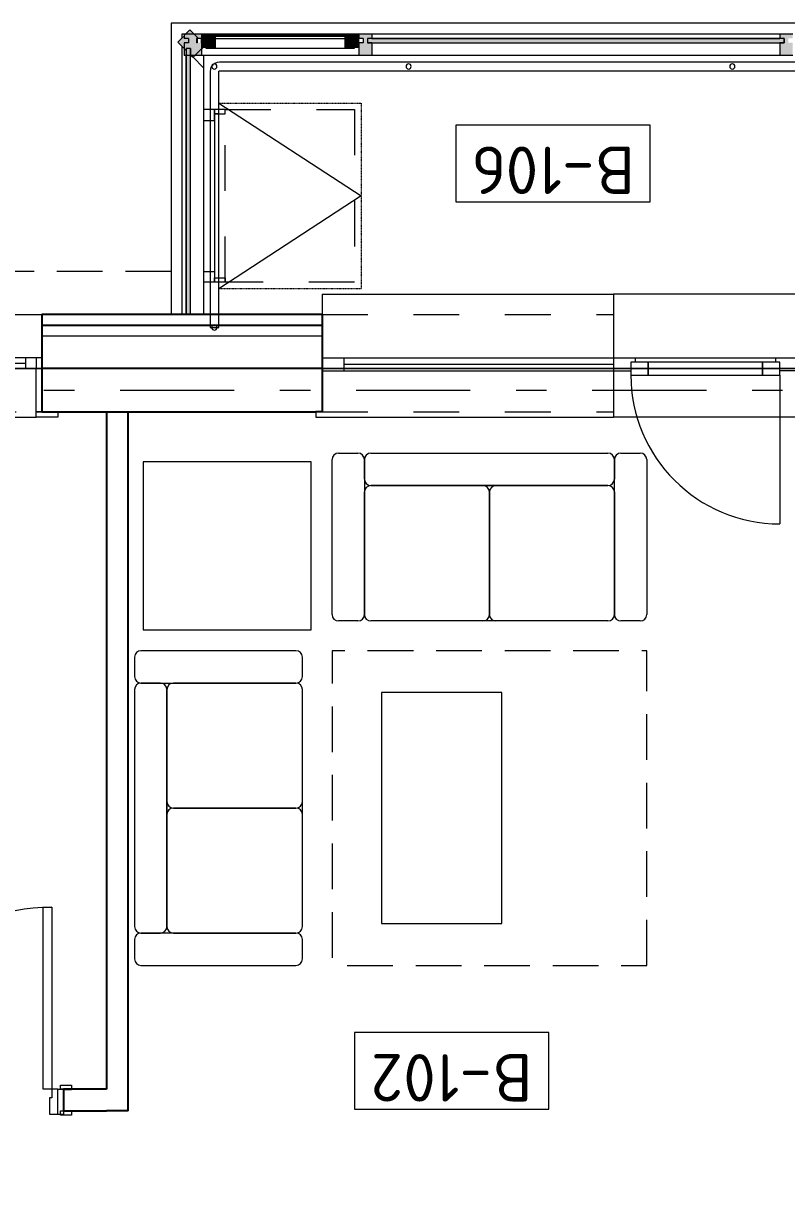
# Model space of a CAD drawing. Header units: millimetres. Extents: x 18162 to 3540582, y 72188 to 247925.
# Drawn here: x 659226 to 662763, y 92954 to 98346 of the extents above; entities that cross this region are included whole.
import ezdxf
from ezdxf.enums import TextEntityAlignment as Align

# ---------------------------------------------------------------- set-up
doc = ezdxf.new("R2010")
doc.units = ezdxf.units.MM
doc.header["$MEASUREMENT"] = 0
doc.set_wipeout_variables(frame=1)
for name, pattern in [('Dashed', [423.333333, 211.666667, -211.666667]), ('Double Dashed', [1093.611073, 529.166651, -211.666656, 141.111112, -211.666656]), ('Hidden Line', [317.5, 211.666667, -105.833333]), ('STYLE_01', [0.416641, 0.208282, -0.208359]), ('Wipeout_Contour', [1000, 0, -1000])]:
    doc.linetypes.add(name, pattern=pattern)
for name, color, linetype in [('Archicad Doors', 7, 'Continuous'), ('Archicad Windows', 7, 'Continuous'), ('Archicad Zone Stamps', 7, 'Continuous'), ('Drawing & Figure', 7, 'Continuous'), ('Finish - Wall', 7, 'Continuous'), ('Interior - Equipment', 7, 'Continuous'), ('Interior - Furniture', 7, 'Continuous'), ('Interior - Stair & Railing', 7, 'Continuous'), ('Model Unit - Zone A', 7, 'Continuous'), ('Structural - Bearing', 7, 'Continuous'), ('Structural - Grid', 7, 'Continuous')]:
    doc.layers.add(name, color=color, linetype=linetype)
doc.styles.add('GENERATED_STYLE_2', font='')
doc.styles.add('GENERATED_STYLE_3', font='', dxfattribs={"width": 0.8})
doc.styles.get('GENERATED_STYLE_2').set_extended_font_data('ISOCPEUR MON')
doc.styles.get('GENERATED_STYLE_3').set_extended_font_data('ISOCPEUR MON')

# ---------------------------------------------------------------- blocks, each defined once
blk = doc.blocks.new('Carpet 27[184]_3', base_point=(662115, 95438.3))
at = {"layer": 'Interior - Furniture', "color": 7, "linetype": 'Hidden Line', "lineweight": 5, "flags": 128}
blk.add_lwpolyline([(662115, 93980), (662115, 95438.3), (660656.7, 95438.3), (660656.7, 93980)], close=True, dxfattribs=at)
blk = doc.blocks.new('Зочны өрөө_ гал тогоо_B-102_72_3', base_point=(661210.6, 92239.6))
at = {"layer": 'Archicad Zone Stamps', "color": 7, "linetype": 'Continuous', "lineweight": 5}
for p, q in [((661660.6, 93668.4), (660760.6, 93668.4)), ((660760.6, 93668.4), (660760.6, 93313.6)), ((661660.6, 93313.6), (661660.6, 93668.4)), ((660760.6, 93313.6), (661660.6, 93313.6))]:
    blk.add_line(p, q, dxfattribs=at)
at = {"layer": 'Archicad Zone Stamps', "color": 7, "lineweight": 5, "style": 'GENERATED_STYLE_2'}
for tag, p in [('DUMMY_861', (660837.3, 93349.1)), ('ROOM_NUMBER', (661210.6, 93349.1))]:
    blk.add_attdef(tag, text='', height=220, rotation=180, dxfattribs=at).set_placement(p, align=Align.TOP_CENTER)
blk = doc.blocks.new('Тагт - 50%_B-106_93_3', base_point=(661680.8, 97696.4))
at = {"layer": 'Archicad Zone Stamps', "color": 7, "linetype": 'Continuous', "lineweight": 5}
for p, q in [((662130.8, 97873.8), (661230.8, 97873.8)), ((661230.8, 97873.8), (661230.8, 97519)), ((662130.8, 97519), (662130.8, 97873.8)), ((661230.8, 97519), (662130.8, 97519))]:
    blk.add_line(p, q, dxfattribs=at)
at = {"layer": 'Archicad Zone Stamps', "color": 7, "lineweight": 5, "style": 'GENERATED_STYLE_2'}
for tag, p in [('DUMMY_861', (661307.5, 97554.5)), ('ROOM_NUMBER', (661680.8, 97554.5))]:
    blk.add_attdef(tag, text='', height=220, rotation=180, dxfattribs=at).set_placement(p, align=Align.TOP_CENTER)
blk = doc.blocks.new('Terrace Door 01 27[38]_3', base_point=(636137.8, 0))
at = {"layer": 'Archicad Windows', "color": 7, "linetype": 'Continuous', "lineweight": 13}
for p, q in [((660611.3, 97090.7), (661961.3, 97090.7)), ((660611.3, 97090.7), (660611.3, 96995.7)), ((661961.3, 97090.7), (661961.3, 96795.7)), ((662811.3, 97090.7), (661961.3, 97090.7)), ((662811.3, 97090.7), (662811.3, 96995.7)), ((660611.3, 96795.7), (662811.3, 96795.7)), ((660611.3, 96795.7), (660611.3, 96735.7)), ((660711.3, 96795.7), (660711.3, 96735.7)), ((661961.3, 96795.7), (661961.3, 96735.7)), ((662061.3, 96795.7), (662061.3, 96775.7)), ((662121.3, 96775.7), (662121.3, 96715.7)), ((662651.3, 96775.7), (662651.3, 96715.7)), ((662711.3, 96795.7), (662711.3, 96775.7)), ((662811.3, 96795.7), (662811.3, 96735.7)), ((660611.3, 96735.7), (660711.3, 96735.7)), ((660711.3, 96765.7), (661961.3, 96765.7)), ((660711.3, 96735.7), (661961.3, 96735.7)), ((661961.3, 96735.7), (661961.3, 96520.7)), ((661961.3, 96735.7), (661961.3, 96520.7)), ((661961.3, 96735.7), (662041.3, 96735.7)), ((662121.3, 96745.7), (662651.3, 96745.7)), ((662811.3, 96735.7), (662731.3, 96735.7)), ((662731.3, 96715.7), (662731.3, 96025.7)), ((660581.3, 96545.7), (660581.3, 96520.7)), ((660581.3, 96520.7), (661961.3, 96520.7)), ((662841.3, 96520.7), (661961.3, 96520.7)), ((662841.3, 96545.7), (662841.3, 96520.7))]:
    blk.add_line(p, q, dxfattribs=at)
at = {"layer": 'Archicad Windows', "color": 7, "linetype": 'Dashed', "lineweight": 13}
for p, q in [((660611.3, 96995.7), (661961.3, 96995.7)), ((660611.3, 96545.7), (661961.3, 96545.7))]:
    blk.add_line(p, q, dxfattribs=at)
at = {"layer": 'Archicad Windows', "color": 7, "linetype": 'Continuous', "lineweight": 13, "flags": 128}
for points in [[(662041.3, 96775.7), (662041.3, 96715.7), (662121.3, 96715.7), (662121.3, 96775.7)], [(662121.3, 96775.7), (662121.3, 96715.7), (662651.3, 96715.7), (662651.3, 96775.7)], [(662651.3, 96775.7), (662651.3, 96715.7), (662731.3, 96715.7), (662731.3, 96775.7)]]:
    blk.add_lwpolyline(points, close=True, dxfattribs=at)
at = {"layer": 'Archicad Windows', "color": 7, "linetype": 'Continuous', "lineweight": 13}
blk.add_arc((662731.3, 96715.7), 690, 180, 270, dxfattribs=at)
blk = doc.blocks.new('Window with Sidelight 27[39]_3', base_point=(636137.8, 0))
at = {"layer": 'Archicad Windows', "color": 7, "linetype": 'Continuous', "lineweight": 13}
for p, q in [((657711.3, 96995.7), (659311.3, 96995.7)), ((657711.3, 96995.7), (657711.3, 96945.7)), ((659311.3, 96995.7), (659311.3, 96945.7)), ((657711.3, 96945.7), (657711.3, 96895.7)), ((659311.3, 96945.7), (659311.3, 96895.7)), ((657711.3, 96895.7), (657711.3, 96795.7)), ((659311.3, 96895.7), (659311.3, 96795.7)), ((657736.3, 96795.7), (657711.3, 96795.7)), ((657711.3, 96795.7), (657711.3, 96745.7)), ((657711.3, 96795.7), (657711.3, 96745.7)), ((657786.3, 96795.7), (657736.3, 96795.7)), ((657736.3, 96795.7), (657736.3, 96745.7)), ((657786.3, 96745.7), (657786.3, 96795.7)), ((658251.3, 96795.7), (657786.3, 96795.7)), ((658301.3, 96795.7), (658251.3, 96795.7)), ((658251.3, 96795.7), (658251.3, 96745.7)), ((658351.3, 96795.7), (658301.3, 96795.7)), ((658351.3, 96745.7), (658351.3, 96795.7)), ((659236.3, 96795.7), (658351.3, 96795.7)), ((659286.3, 96795.7), (659236.3, 96795.7)), ((659236.3, 96795.7), (659236.3, 96745.7)), ((659311.3, 96795.7), (659286.3, 96795.7)), ((659286.3, 96795.7), (659286.3, 96745.7)), ((659311.3, 96795.7), (659311.3, 96745.7)), ((659311.3, 96795.7), (659311.3, 96745.7)), ((657711.3, 96545.7), (657711.3, 96745.7)), ((657711.3, 96745.7), (657736.3, 96745.7)), ((657711.3, 96745.7), (657736.3, 96745.7)), ((657711.3, 96745.7), (657711.3, 96545.7)), ((657711.3, 96745.7), (657711.3, 96545.7)), ((657736.3, 96745.7), (657736.3, 96545.7)), ((657736.3, 96745.7), (657786.3, 96745.7)), ((657786.3, 96770.7), (658251.3, 96770.7)), ((657786.3, 96745.7), (658251.3, 96745.7)), ((658251.3, 96745.7), (658301.3, 96745.7)), ((658301.3, 96745.7), (658351.3, 96745.7)), ((658351.3, 96770.7), (659236.3, 96770.7)), ((658351.3, 96745.7), (659236.3, 96745.7)), ((659236.3, 96745.7), (659286.3, 96745.7)), ((659286.3, 96545.7), (659286.3, 96745.7)), ((659286.3, 96745.7), (659311.3, 96745.7)), ((659286.3, 96745.7), (659311.3, 96745.7)), ((659311.3, 96745.7), (659311.3, 96545.7)), ((659311.3, 96745.7), (659311.3, 96545.7)), ((659311.3, 96745.7), (659311.3, 96545.7)), ((657636.3, 96520.7), (657636.3, 96545.7)), ((657636.3, 96545.7), (657736.3, 96545.7)), ((657711.3, 96545.7), (657636.3, 96545.7)), ((657711.3, 96545.7), (657636.3, 96545.7)), ((657736.3, 96520.7), (657636.3, 96520.7)), ((657736.3, 96545.7), (657711.3, 96545.7)), ((657736.3, 96545.7), (657736.3, 96520.7)), ((657736.3, 96520.7), (659286.3, 96520.7)), ((659311.3, 96545.7), (659286.3, 96545.7)), ((659286.3, 96545.7), (659386.3, 96545.7)), ((659286.3, 96520.7), (659286.3, 96545.7)), ((659386.3, 96520.7), (659286.3, 96520.7)), ((659311.3, 96545.7), (659386.3, 96545.7)), ((659311.3, 96545.7), (659386.3, 96545.7)), ((659386.3, 96545.7), (659386.3, 96520.7))]:
    blk.add_line(p, q, dxfattribs=at)
at = {"layer": 'Archicad Windows', "color": 7, "linetype": 'Dashed', "lineweight": 13}
blk.add_line((657711.3, 96545.7), (659311.3, 96545.7), dxfattribs=at)
blk = doc.blocks.new('Door 27[107]_3', base_point=(636137.8, 0))
at = {"layer": 'Archicad Doors', "color": 7, "linetype": 'Continuous', "lineweight": 13}
for p, q in [((659318.8, 93405.7), (659318.8, 94249.7)), ((659318.8, 94249.7), (659358.8, 94249.7)), ((659358.8, 94249.7), (659358.8, 93405.7)), ((658424.8, 93405.7), (658424.8, 93424.7)), ((658424.8, 93424.7), (658474.8, 93424.7)), ((658474.8, 93405.7), (658424.8, 93405.7)), ((658461.8, 93405.7), (658424.8, 93405.7)), ((658461.8, 93405.7), (658424.8, 93405.7)), ((658486.8, 93405.7), (658461.8, 93405.7)), ((658461.8, 93405.7), (658461.8, 93290.7)), ((658461.8, 93405.7), (658461.8, 93305.7)), ((658461.8, 93405.7), (658461.8, 93305.7)), ((658474.8, 93424.7), (658474.8, 93405.7)), ((658514.8, 93405.7), (658486.8, 93405.7)), ((658486.8, 93405.7), (658486.8, 93290.7)), ((658514.8, 93365.7), (658514.8, 93405.7)), ((659358.8, 93405.7), (659318.8, 93405.7)), ((659386.8, 93405.7), (659358.8, 93405.7)), ((659358.8, 93405.7), (659358.8, 93365.7)), ((659386.8, 93405.7), (659411.8, 93405.7)), ((659386.8, 93290.7), (659386.8, 93405.7)), ((659398.8, 93424.7), (659448.8, 93424.7)), ((659398.8, 93405.7), (659398.8, 93424.7)), ((659448.8, 93405.7), (659398.8, 93405.7)), ((659411.8, 93405.7), (659411.8, 93290.7)), ((659411.8, 93405.7), (659411.8, 93305.7)), ((659411.8, 93405.7), (659411.8, 93305.7)), ((659411.8, 93405.7), (659448.8, 93405.7)), ((659411.8, 93405.7), (659448.8, 93405.7)), ((659448.8, 93424.7), (659448.8, 93405.7)), ((658526.8, 93365.7), (658514.8, 93365.7)), ((658526.8, 93290.7), (658526.8, 93365.7)), ((659358.8, 93365.7), (659346.8, 93365.7)), ((659346.8, 93365.7), (659346.8, 93290.7)), ((658424.8, 93286.7), (658424.8, 93305.7)), ((658424.8, 93305.7), (658474.8, 93305.7)), ((658461.8, 93305.7), (658424.8, 93305.7)), ((658461.8, 93305.7), (658424.8, 93305.7)), ((658474.8, 93286.7), (658424.8, 93286.7)), ((658486.8, 93290.7), (658461.8, 93290.7)), ((658474.8, 93305.7), (658474.8, 93286.7)), ((658486.8, 93290.7), (658526.8, 93290.7)), ((659346.8, 93290.7), (659386.8, 93290.7)), ((659386.8, 93290.7), (659411.8, 93290.7)), ((659398.8, 93305.7), (659448.8, 93305.7)), ((659398.8, 93286.7), (659398.8, 93305.7)), ((659448.8, 93286.7), (659398.8, 93286.7)), ((659411.8, 93305.7), (659448.8, 93305.7)), ((659411.8, 93305.7), (659448.8, 93305.7)), ((659448.8, 93305.7), (659448.8, 93286.7))]:
    blk.add_line(p, q, dxfattribs=at)
blk.add_arc((659358.8, 93405.7), 844, 90, 180, dxfattribs=at)
blk = doc.blocks.new('Kitchen Layout 27[210]_3', base_point=(657141, 94275.4))
at = {"layer": 'Interior - Equipment', "color": 7, "linetype": 'Dashed', "lineweight": 5}
for p, q in [((657441, 93255.4), (657141, 93255.4)), ((657141, 93255.4), (657141, 91275.4)), ((657441, 91575.4), (657441, 93255.4)), ((659011.5, 91575.4), (657441, 91575.4)), ((659011.5, 91275.4), (659011.5, 91575.4)), ((657141, 91275.4), (659011.5, 91275.4))]:
    blk.add_line(p, q, dxfattribs=at)
at = {"layer": 'Interior - Equipment', "color": 7, "linetype": 'Continuous', "lineweight": 5}
for p, q in [((659611.5, 91875.4), (659011.5, 91275.4)), ((659011.5, 91875.4), (659611.5, 91275.4)), ((658495.8, 91750.4), (658195.8, 91750.4)), ((658895.8, 91755.4), (658560.8, 91755.4)), ((658560.8, 91755.4), (658560.8, 91405.4)), ((658895.8, 91405.4), (658895.8, 91755.4)), ((660132.3, 91721.1), (659990.9, 91579.7)), ((659990.9, 91721.1), (660132.3, 91579.7)), ((660061.6, 91750.4), (660061.6, 91550.4)), ((658495.8, 91682.4), (658195.8, 91682.4)), ((658495.8, 91614.4), (658195.8, 91614.4)), ((660161.6, 91650.4), (659961.6, 91650.4)), ((658495.8, 91546.4), (658195.8, 91546.4)), ((658495.8, 91478.4), (658195.8, 91478.4)), ((658495.8, 91410.4), (658195.8, 91410.4)), ((658560.8, 91405.4), (658895.8, 91405.4))]:
    blk.add_line(p, q, dxfattribs=at)
at = {"layer": 'Interior - Equipment', "color": 7, "linetype": 'Continuous', "lineweight": 5, "flags": 128}
for points in [[(657141, 93255.4), (657141, 91275.4), (659611.6, 91275.4), (659611.6, 91875.4), (657741, 91875.4), (657741, 93255.4)], [(657691, 92105.7), (657691, 92685.7), (657191, 92685.7), (657191, 92105.7)], [(660511.6, 92025.4), (659611.6, 92025.4), (659611.6, 91275.4), (660511.6, 91275.4)], [(659611.5, 91875.4), (659011.5, 91875.4), (659011.5, 91275.4), (659611.5, 91275.4)], [(658945.8, 91805.4), (658145.8, 91805.4), (658145.8, 91305.4), (658945.8, 91305.4)]]:
    blk.add_lwpolyline(points, close=True, dxfattribs=at)
at = {"layer": 'Interior - Equipment', "color": 7, "linetype": 'Continuous', "lineweight": 5}
for centre, radius in [((657323, 92540.7), 90), ((657556, 92561), 72.5), ((657541, 92269.2), 105), ((657303.5, 92236.2), 72.5)]:
    blk.add_circle(centre, radius, dxfattribs=at)
blk = doc.blocks.new('Coffee Table 04 27[282]_3', base_point=(661442.6, 95243.9))
at = {"layer": 'Interior - Furniture', "color": 7, "linetype": 'Continuous', "lineweight": 5, "flags": 128}
blk.add_lwpolyline([(661442.6, 95243.9), (660886.2, 95243.9), (660886.2, 94174.5), (661442.6, 94174.5)], close=True, dxfattribs=at)
blk = doc.blocks.new('Sofa 01 27[283]_3', base_point=(659741.3, 93980))
at = {"layer": 'Interior - Furniture', "color": 7, "linetype": 'Continuous', "lineweight": 5}
for p, q in [((660489.1, 95438.3), (659771.3, 95438.3)), ((659741.3, 95408.3), (659741.3, 95318.3)), ((660519.1, 95318.3), (660519.1, 95408.3)), ((659861.3, 95288.3), (659771.3, 95288.3)), ((659771.3, 95288.3), (660489.1, 95288.3)), ((660489.1, 95288.3), (659921.3, 95288.3)), ((660489.1, 95288.3), (659921.3, 95288.3)), ((659741.3, 95258.3), (659741.3, 94160)), ((659891.3, 95258.3), (659891.3, 94739.2)), ((659891.3, 95258.3), (659891.3, 94160)), ((659891.3, 94160), (659891.3, 95258.3)), ((660519.1, 94739.2), (660519.1, 95258.3)), ((660519.1, 94160), (660519.1, 95258.3)), ((659891.3, 94679.2), (659891.3, 94160)), ((660489.1, 94709.2), (659921.3, 94709.2)), ((659921.3, 94709.2), (660489.1, 94709.2)), ((660519.1, 94160), (660519.1, 94679.2)), ((659741.3, 94100), (659741.3, 94010)), ((659771.3, 94130), (659861.3, 94130)), ((660489.1, 94130), (659771.3, 94130)), ((659921.3, 94130), (660489.1, 94130)), ((659921.3, 94130), (660489.1, 94130)), ((660519.1, 94010), (660519.1, 94100)), ((659771.3, 93980), (660489.1, 93980))]:
    blk.add_line(p, q, dxfattribs=at)
for centre, start, end in [((659771.3, 95408.3), 90, 180), ((660489.1, 95408.3), 0, 90), ((659771.3, 95318.3), 180, 270), ((659771.3, 95258.3), 90, 180), ((659861.3, 95258.3), 0, 90), ((659921.3, 95258.3), 90, 180), ((659921.3, 95258.3), 90, 180), ((660489.1, 95318.3), 270, 0), ((660489.1, 95258.3), 0, 90), ((660489.1, 95258.3), 0, 90), ((659921.3, 94739.2), 180, 270), ((660489.1, 94739.2), 270, 0), ((659921.3, 94679.2), 90, 180), ((660489.1, 94679.2), 0, 90), ((659771.3, 94160), 180, 270), ((659861.3, 94160), 270, 0), ((659921.3, 94160), 180, 270), ((659921.3, 94160), 180, 270), ((660489.1, 94160), 270, 0), ((660489.1, 94160), 270, 0), ((659771.3, 94100), 90, 180), ((660489.1, 94100), 0, 90), ((659771.3, 94010), 180, 270), ((660489.1, 94010), 270, 0)]:
    blk.add_arc(centre, 30, start, end, dxfattribs=at)
blk = doc.blocks.new('Sofa 01 27[284]_3', base_point=(662115, 96353.7))
at = {"layer": 'Interior - Furniture', "color": 7, "linetype": 'Continuous', "lineweight": 5}
for p, q in [((660686.7, 96353.7), (660776.7, 96353.7)), ((660836.7, 96353.7), (661935, 96353.7)), ((661995, 96353.7), (662085, 96353.7)), ((660656.7, 95605.9), (660656.7, 96323.7)), ((660806.7, 96233.7), (660806.7, 96323.7)), ((660806.7, 96323.7), (660806.7, 95605.9)), ((661965, 96323.7), (661965, 96233.7)), ((661965, 95605.9), (661965, 96323.7)), ((662115, 96323.7), (662115, 95605.9)), ((660836.7, 96203.7), (661355.9, 96203.7)), ((660836.7, 96203.7), (661935, 96203.7)), ((661935, 96203.7), (660836.7, 96203.7)), ((661415.9, 96203.7), (661935, 96203.7)), ((660806.7, 95605.9), (660806.7, 96173.7)), ((660806.7, 95605.9), (660806.7, 96173.7)), ((661385.9, 95605.9), (661385.9, 96173.7)), ((661385.9, 96173.7), (661385.9, 95605.9)), ((661965, 96173.7), (661965, 95605.9)), ((661965, 96173.7), (661965, 95605.9)), ((660776.7, 95575.9), (660686.7, 95575.9)), ((661355.9, 95575.9), (660836.7, 95575.9)), ((661935, 95575.9), (660836.7, 95575.9)), ((661935, 95575.9), (661415.9, 95575.9)), ((662085, 95575.9), (661995, 95575.9))]:
    blk.add_line(p, q, dxfattribs=at)
for centre, start, end in [((660686.7, 96323.7), 90, 180), ((660776.7, 96323.7), 0, 90), ((660836.7, 96323.7), 90, 180), ((661935, 96323.7), 0, 90), ((661995, 96323.7), 90, 180), ((662085, 96323.7), 0, 90), ((660836.7, 96233.7), 180, 270), ((660836.7, 96173.7), 90, 180), ((660836.7, 96173.7), 90, 180), ((661355.9, 96173.7), 0, 90), ((661415.9, 96173.7), 90, 180), ((661935, 96233.7), 270, 0), ((661935, 96173.7), 0, 90), ((661935, 96173.7), 0, 90), ((660686.7, 95605.9), 180, 270), ((660776.7, 95605.9), 270, 0), ((660836.7, 95605.9), 180, 270), ((660836.7, 95605.9), 180, 270), ((661355.9, 95605.9), 270, 0), ((661415.9, 95605.9), 180, 270), ((661935, 95605.9), 270, 0), ((661935, 95605.9), 270, 0), ((661995, 95605.9), 180, 270), ((662085, 95605.9), 270, 0)]:
    blk.add_arc(centre, 30, start, end, dxfattribs=at)
blk = doc.blocks.new('Coffee Table 04 27[285]_3', base_point=(660559.5, 96313.3))
at = {"layer": 'Interior - Furniture', "color": 7, "linetype": 'Continuous', "lineweight": 5, "flags": 128}
blk.add_lwpolyline([(660559.5, 96313.3), (659781.7, 96313.3), (659781.7, 95535.6), (660559.5, 95535.6)], close=True, dxfattribs=at)
blk = doc.blocks.new('Standard grid marker[331]_3', base_point=(654300.1, 96645.7))
at = {"layer": 'Structural - Grid', "color": 13, "linetype": 'Double Dashed', "lineweight": 13}
blk.add_line((655300.1, 96645.7), (689862.2, 96645.7), dxfattribs=at)
at = {"layer": 'Structural - Grid', "color": 13, "lineweight": 13, "style": 'GENERATED_STYLE_3'}
blk.add_attdef('AC_MarkerText_1', text='', height=250, rotation=180, dxfattribs=at).set_placement((691162.2, 96520.7), align=Align.TOP_CENTER)

msp = doc.modelspace()

# ---------------------------------------------------------------- linework, layer by layer
at = {"layer": 'Drawing & Figure', "color": 7, "linetype": 'STYLE_01', "lineweight": 5}
msp.add_lwpolyline([(660131.3, 97975.7), (660791.3, 97975.7), (660791.3, 97115.7), (660131.3, 97115.7)], close=True, dxfattribs=at)
at = {"layer": 'Drawing & Figure', "color": 7, "linetype": 'Continuous', "lineweight": 5}
msp.add_lwpolyline([(660131.3, 97975.7), (660791.3, 97545.7), (660131.3, 97115.7)], dxfattribs=at)
for points in [[(660061.3, 97895.7), (660111.3, 97895.7), (660111.3, 97945.7), (660061.3, 97945.7)], [(660111.3, 97925.7), (660161.3, 97925.7), (660161.3, 97945.7), (660111.3, 97945.7)], [(660131.3, 97925.7), (660111.3, 97925.7), (660111.3, 97165.7), (660131.3, 97165.7)], [(660061.3, 97195.7), (660111.3, 97195.7), (660111.3, 97145.7), (660061.3, 97145.7)], [(660111.3, 97165.7), (660161.3, 97165.7), (660161.3, 97145.7), (660111.3, 97145.7)]]:
    msp.add_lwpolyline(points, close=True, dxfattribs=at)
at = {"layer": 'Drawing & Figure', "color": 7, "linetype": 'Dashed', "lineweight": 5}
msp.add_lwpolyline([(660161.3, 97145.7), (660161.3, 97945.7), (660761.3, 97945.7), (660761.3, 97145.7)], close=True, dxfattribs=at)
at = {"layer": 'Finish - Wall', "color": 7, "linetype": 'Continuous', "lineweight": 13}
msp.add_line((660061.3, 96935.7), (659961.3, 96935.7), dxfattribs=at)
at = {"layer": 'Interior - Stair & Railing', "color": 7, "linetype": 'Continuous', "lineweight": 13}
for p, q in [((660092.7, 98132.4), (660091.3, 98122)), ((660091.3, 98122), (660091.3, 98095.7)), ((660093.9, 98135.3), (660092.7, 98132.4)), ((660097.2, 98143.3), (660093.9, 98135.3)), ((660104.4, 98152.6), (660097.2, 98143.3)), ((660113.7, 98159.8), (660104.4, 98152.6)), ((660124.6, 98164.3), (660113.7, 98159.8)), ((660135, 98165.7), (660124.6, 98164.3)), ((660131.4, 98119.8), (660131.7, 98121.9)), ((660131.7, 98121.9), (660132.2, 98123.1)), ((660132.2, 98123.1), (660132.9, 98124.1)), ((660132.9, 98124.1), (660133.9, 98124.9)), ((660133.9, 98124.9), (660135.1, 98125.3)), ((660136.3, 98165.7), (660135, 98165.7)), ((660135.1, 98125.3), (660137.6, 98125.7)), ((660152.4, 98165.7), (660136.3, 98165.7)), ((660137.6, 98125.7), (660152.4, 98125.7)), ((663345.3, 98165.7), (660152.4, 98165.7)), ((660152.4, 98125.7), (663345.3, 98125.7)), ((660091.3, 98095.7), (660091.3, 98079.6)), ((660131.3, 98119.4), (660131.4, 98119.8)), ((660131.3, 98095.7), (660131.3, 98119.4)), ((660131.3, 98079.6), (660131.3, 98095.7))]:
    msp.add_line(p, q, dxfattribs=at)
at = {"layer": 'Interior - Stair & Railing', "color": 7, "linetype": 'Continuous', "lineweight": 13, "flags": 128}
for points in [[(660123.3, 98145.7, 1), (660099.3, 98145.7, 1)], [(661011.3, 98133.7, 1), (661011.3, 98157.7, 1)], [(662511.3, 98133.7, 1), (662511.3, 98157.7, 1)]]:
    msp.add_lwpolyline(points, format="xyb", close=True, dxfattribs=at)
at = {"layer": 'Structural - Bearing', "color": 7, "linetype": 'Continuous', "lineweight": 13, "flags": 128}
for points in [[(667111.3, 98345.7), (659911.3, 98345.7), (659911.3, 96745.7), (667111.3, 96745.7)], [(656911.3, 96745.7), (656911.3, 78545.7), (687111.3, 78545.7), (687111.3, 96745.7), (673911.3, 96745.7), (673911.3, 92545.7), (671411.3, 92545.7), (671411.3, 96745.7)]]:
    msp.add_lwpolyline(points, close=True, dxfattribs=at)
at = {"layer": 'Structural - Bearing', "color": 7, "linetype": 'Hidden Line', "lineweight": 13, "flags": 128}
msp.add_lwpolyline([(659910.9, 97195.7), (656660.6, 97195.7)], dxfattribs=at)

# ---------------------------------------------------------------- block references
at = {"layer": 'Interior - Equipment', "color": 7, "linetype": 'Continuous', "lineweight": 5}
msp.add_blockref('Kitchen Layout 27[210]_3', (657141, 94275.4), dxfattribs=at)
at = {"layer": 'Interior - Furniture', "color": 7, "linetype": 'Continuous', "lineweight": 5}
for name, p in [('Sofa 01 27[284]_3', (662115, 96353.7)), ('Coffee Table 04 27[285]_3', (660559.5, 96313.3)), ('Sofa 01 27[283]_3', (659741.3, 93980)), ('Coffee Table 04 27[282]_3', (661442.6, 95243.9))]:
    msp.add_blockref(name, p, dxfattribs=at)
at = {"layer": 'Interior - Furniture', "color": 7, "linetype": 'Hidden Line', "lineweight": 5}
msp.add_blockref('Carpet 27[184]_3', (662115, 95438.3), dxfattribs=at)
at = {"layer": 'Model Unit - Zone A', "color": 7, "linetype": 'Continuous', "lineweight": 5}
for name, p, values in [('Тагт - 50%_B-106_93_3', (661680.8, 97696.4), {'ROOM_NUMBER': 'B-106'}), ('Зочны өрөө_ гал тогоо_B-102_72_3', (661210.6, 92239.6), {'ROOM_NUMBER': 'B-102'})]:
    msp.add_blockref(name, p, dxfattribs=at).add_auto_attribs(values)

# ---------------------------------------------------------------- next in the draw order: wipeouts: each hides what was drawn before it
at = {"color": 254, "linetype": 'Wipeout_Contour', "lineweight": 0, "ltscale": 2001729.304557051}
msp.add_wipeout([(659961.3, 98295.7), (659961.3, 98278.1), (659970.1, 98286.9)], dxfattribs=at).dxf.layer = 'Finish - Wall'
at = {"color": 254, "linetype": 'Wipeout_Contour', "lineweight": 0, "ltscale": 2676144.841604116}
msp.add_wipeout([(662731.3, 98255.7), (660841.3, 98255.7), (660841.3, 98195.7), (662731.3, 98195.7)], dxfattribs=at).dxf.layer = 'Finish - Wall'
at = {"color": 254, "linetype": 'Wipeout_Contour', "lineweight": 0, "ltscale": 3336519.183659486}
msp.add_wipeout([(660020.3, 98195.7), (660012.5, 98187.9), (660061.3, 98139.1), (660061.3, 98195.7), (660051.3, 98195.7)], dxfattribs=at).dxf.layer = 'Finish - Wall'
at = {"color": 254, "linetype": 'Wipeout_Contour', "lineweight": 0, "ltscale": 1998647.293022307}
msp.add_wipeout([(659611.3, 93405.7), (659611.3, 93305.7), (659711.3, 93305.7)], dxfattribs=at).dxf.layer = 'Structural - Bearing'

# ---------------------------------------------------------------- next in the draw order: linework, layer by layer
at = {"layer": 'Finish - Wall', "color": 7, "linetype": 'Continuous', "lineweight": 13}
msp.add_line((662791.3, 98195.7), (662731.3, 98195.7), dxfattribs=at)
at = {"layer": 'Finish - Wall', "color": 7, "linetype": 'Continuous', "lineweight": 13, "flags": 128}
msp.add_lwpolyline([(662731.3, 98195.7), (660841.3, 98195.7)], dxfattribs=at)

# ---------------------------------------------------------------- next in the draw order: wipeouts: each hides what was drawn before it
at = {"color": 254, "linetype": 'Wipeout_Contour', "lineweight": 0, "ltscale": 2668990.550098592}
msp.add_wipeout([(659971.3, 98295.7), (659961.3, 98295.7), (659970.1, 98286.9), (659971.3, 98288.1)], dxfattribs=at).dxf.layer = 'Finish - Wall'
at = {"color": 254, "linetype": 'Wipeout_Contour', "lineweight": 0, "ltscale": 4005392.39017028}
msp.add_wipeout([(660051.3, 98195.7), (660781.3, 98195.7), (660781.3, 98255.7), (660057.9, 98255.7), (660069.1, 98244.5), (660051.3, 98226.7)], dxfattribs=at).dxf.layer = 'Finish - Wall'

# ---------------------------------------------------------------- next in the draw order: linework, layer by layer
at = {"layer": 'Finish - Wall', "color": 7, "linetype": 'Continuous', "lineweight": 13}
for p, q in [((659971.3, 98295.7), (659971.3, 98275.7)), ((659991.3, 98275.7), (659971.3, 98275.7)), ((660841.3, 98195.7), (660781.3, 98195.7))]:
    msp.add_line(p, q, dxfattribs=at)
at = {"layer": 'Finish - Wall', "color": 7, "linetype": 'Continuous', "lineweight": 13, "flags": 128}
for points in [[(659971.3, 98295.7), (659961.3, 98295.7)], [(659961.3, 98295.7), (659961.3, 98278.1)]]:
    msp.add_lwpolyline(points, dxfattribs=at)

# ---------------------------------------------------------------- next in the draw order: wipeouts: each hides what was drawn before it
at = {"color": 254, "linetype": 'Wipeout_Contour', "lineweight": 0, "ltscale": 2670787.402578237}
msp.add_wipeout([(660801.3, 98255.7), (660801.3, 98275.7), (660051.3, 98275.7), (660051.3, 98255.7)], dxfattribs=at).dxf.layer = 'Finish - Wall'
at = {"color": 254, "linetype": 'Wipeout_Contour', "lineweight": 0, "ltscale": 3336094.082187658}
msp.add_wipeout([(660001.3, 96995.7), (660061.3, 96995.7), (660061.3, 98139.1), (660004.8, 98195.7), (660001.3, 98195.7)], dxfattribs=at).dxf.layer = 'Finish - Wall'

# ---------------------------------------------------------------- next in the draw order: linework, layer by layer
at = {"layer": 'Finish - Wall', "color": 7, "linetype": 'Continuous', "lineweight": 13}
msp.add_line((660061.3, 96995.7), (660061.3, 96935.7), dxfattribs=at)
at = {"layer": 'Finish - Wall', "color": 7, "linetype": 'Continuous', "lineweight": 13, "flags": 128}
for points in [[(660781.3, 98195.7), (660051.3, 98195.7)], [(660061.3, 98195.7), (660061.3, 98139.1)], [(660061.3, 98139.1), (660061.3, 96995.7)]]:
    msp.add_lwpolyline(points, dxfattribs=at)

# ---------------------------------------------------------------- next in the draw order: wipeouts: each hides what was drawn before it
at = {"color": 254, "linetype": 'Wipeout_Contour', "lineweight": 0, "ltscale": 2670759.612704624}
msp.add_wipeout([(660051.3, 98275.7), (660781.3, 98275.7), (660781.3, 98295.7), (660051.3, 98295.7)], dxfattribs=at).dxf.layer = 'Finish - Wall'
at = {"color": 254, "linetype": 'Wipeout_Contour', "lineweight": 0, "ltscale": 2676168.337121563}
msp.add_wipeout([(662751.3, 98255.7), (662751.3, 98275.7), (660821.3, 98275.7), (660821.3, 98255.7)], dxfattribs=at).dxf.layer = 'Finish - Wall'
at = {"color": 254, "linetype": 'Wipeout_Contour', "lineweight": 0, "ltscale": 2668674.051912701}
msp.add_wipeout([(659981.3, 96995.7), (660001.3, 96995.7), (660001.3, 98195.7), (659981.3, 98195.7)], dxfattribs=at).dxf.layer = 'Finish - Wall'

# ---------------------------------------------------------------- next in the draw order: linework, layer by layer
at = {"layer": 'Finish - Wall', "color": 7, "linetype": 'Continuous', "lineweight": 13}
for p, q in [((660781.3, 98295.7), (660781.3, 98275.7)), ((660801.3, 98275.7), (660781.3, 98275.7)), ((660781.3, 98255.7), (660781.3, 98195.7)), ((660801.3, 98255.7), (660781.3, 98255.7)), ((660801.3, 98275.7), (660801.3, 98255.7))]:
    msp.add_line(p, q, dxfattribs=at)
at = {"layer": 'Finish - Wall', "color": 7, "linetype": 'Continuous', "lineweight": 13, "flags": 128}
msp.add_lwpolyline([(660061.3, 98139.1), (660012.5, 98187.9)], dxfattribs=at)

# ---------------------------------------------------------------- next in the draw order: wipeouts: each hides what was drawn before it
at = {"color": 254, "linetype": 'Wipeout_Contour', "lineweight": 0, "ltscale": 2676180.085873677}
msp.add_wipeout([(660841.3, 98275.7), (662731.3, 98275.7), (662731.3, 98295.7), (660841.3, 98295.7)], dxfattribs=at).dxf.layer = 'Finish - Wall'
at = {"color": 254, "linetype": 'Wipeout_Contour', "lineweight": 0, "ltscale": 4003079.363981086}
msp.add_wipeout([(659961.3, 98239.1), (659961.3, 96995.7), (659981.3, 96995.7), (659981.3, 98195.7), (659971.3, 98195.7), (659971.3, 98229.1)], dxfattribs=at).dxf.layer = 'Finish - Wall'
at = {"color": 254, "linetype": 'Wipeout_Contour', "lineweight": 0, "ltscale": 2669264.172234031}
msp.add_wipeout([(660031.3, 98255.7), (660051.3, 98255.7), (660051.3, 98275.7), (660031.3, 98275.7)], dxfattribs=at).dxf.layer = 'Finish - Wall'

# ---------------------------------------------------------------- next in the draw order: hatches: boundary and pattern name
at = {"layer": 'Finish - Wall', "linetype": 'Continuous', "lineweight": 9}
for points in [[(659981.3, 98219.1), (659981.3, 98229.1), (660001.3, 98229.1), (660001.3, 98199.1), (660012.5, 98187.9), (660069.1, 98244.5), (660057.9, 98255.7), (660027.9, 98255.7), (660027.9, 98275.7), (660037.9, 98275.7), (659998.4, 98315.2), (659941.8, 98258.6)], [(660031.3, 98255.7), (660031.3, 98275.7), (660051.3, 98275.7), (660051.3, 98295.7), (659971.3, 98295.7), (659971.3, 98275.7), (659991.3, 98275.7), (659991.3, 98255.7), (659971.3, 98255.7), (659971.3, 98195.7), (660051.3, 98195.7), (660051.3, 98255.7)], [(660821.3, 98255.7), (660821.3, 98275.7), (660841.3, 98275.7), (660841.3, 98295.7), (660781.3, 98295.7), (660781.3, 98275.7), (660801.3, 98275.7), (660801.3, 98255.7), (660781.3, 98255.7), (660781.3, 98195.7), (660841.3, 98195.7), (660841.3, 98255.7)], [(662771.3, 98255.7), (662771.3, 98275.7), (662791.3, 98275.7), (662791.3, 98295.7), (662731.3, 98295.7), (662731.3, 98275.7), (662751.3, 98275.7), (662751.3, 98255.7), (662731.3, 98255.7), (662731.3, 98195.7), (662791.3, 98195.7), (662791.3, 98255.7)]]:
    msp.add_hatch(color=7, dxfattribs=at).paths.add_polyline_path(points)
at = {"layer": 'Finish - Wall', "linetype": 'Continuous', "lineweight": 13}
msp.add_hatch(color=7, dxfattribs=at).paths.add_polyline_path([(660821.3, 98275.7), (660821.3, 98255.7), (662751.3, 98255.7), (662751.3, 98275.7)])

# ---------------------------------------------------------------- next in the draw order: linework, layer by layer
at = {"layer": 'Finish - Wall', "color": 7, "linetype": 'Continuous', "lineweight": 13}
for p, q in [((659998.4, 98315.2), (659941.8, 98258.6)), ((660051.3, 98295.7), (659971.3, 98295.7)), ((659998.4, 98315.2), (660037.9, 98275.7)), ((660051.3, 98295.7), (660051.3, 98275.7)), ((660841.3, 98295.7), (660781.3, 98295.7)), ((660841.3, 98295.7), (660841.3, 98275.7)), ((662731.3, 98295.7), (662731.3, 98275.7)), ((662791.3, 98295.7), (662731.3, 98295.7)), ((659941.8, 98258.6), (659981.3, 98219.1)), ((659971.3, 98255.7), (659971.3, 98195.7)), ((659991.3, 98255.7), (659971.3, 98255.7)), ((659991.3, 98275.7), (659991.3, 98255.7)), ((660069.1, 98244.5), (660012.5, 98187.9)), ((660027.9, 98275.7), (660027.9, 98255.7)), ((660031.3, 98275.7), (660027.9, 98275.7)), ((660031.3, 98255.7), (660027.9, 98255.7)), ((660031.3, 98275.7), (660031.3, 98255.7)), ((660051.3, 98275.7), (660037.9, 98275.7)), ((660057.9, 98255.7), (660051.3, 98255.7)), ((660051.3, 98255.7), (660051.3, 98195.7)), ((660057.9, 98255.7), (660069.1, 98244.5)), ((660821.3, 98275.7), (660821.3, 98255.7)), ((660841.3, 98275.7), (660821.3, 98275.7)), ((660841.3, 98255.7), (660821.3, 98255.7)), ((660841.3, 98255.7), (660841.3, 98195.7)), ((662751.3, 98275.7), (662731.3, 98275.7)), ((662731.3, 98255.7), (662731.3, 98195.7)), ((662751.3, 98255.7), (662731.3, 98255.7)), ((662751.3, 98275.7), (662751.3, 98255.7)), ((660051.3, 98195.7), (659971.3, 98195.7)), ((659981.3, 98229.1), (659981.3, 98219.1)), ((660001.3, 98229.1), (659981.3, 98229.1)), ((660001.3, 98229.1), (660001.3, 98199.1)), ((660001.3, 98199.1), (660012.5, 98187.9))]:
    msp.add_line(p, q, dxfattribs=at)
at = {"layer": 'Finish - Wall', "color": 7, "linetype": 'Continuous', "lineweight": 13, "flags": 128}
for points in [[(660781.3, 98295.7), (660051.3, 98295.7)], [(662731.3, 98295.7), (660841.3, 98295.7)], [(660051.3, 98255.7), (660051.3, 98275.7)], [(660051.3, 98275.7), (660781.3, 98275.7)], [(660057.9, 98255.7), (660781.3, 98255.7)], [(660841.3, 98275.7), (662731.3, 98275.7)], [(660841.3, 98255.7), (662731.3, 98255.7)]]:
    msp.add_lwpolyline(points, dxfattribs=at)
msp.add_lwpolyline([(660821.3, 98275.7), (660821.3, 98255.7), (662751.3, 98255.7), (662751.3, 98275.7)], close=True, dxfattribs=at)

# ---------------------------------------------------------------- next in the draw order: wipeouts: each hides what was drawn before it
at = {"color": 254, "linetype": 'Wipeout_Contour', "lineweight": 0, "ltscale": 2668317.156461549}
msp.add_wipeout([(659981.3, 96975.7), (660001.3, 96975.7), (660001.3, 96995.7), (659981.3, 96995.7)], dxfattribs=at).dxf.layer = 'Finish - Wall'

# ---------------------------------------------------------------- next in the draw order: hatches: boundary and pattern name
at = {"layer": 'Finish - Wall', "linetype": 'Continuous', "lineweight": 13}
msp.add_hatch(color=7, dxfattribs=at).paths.add_polyline_path([(659981.3, 96975.7), (660001.3, 96975.7), (660001.3, 98229.1), (659981.3, 98229.1)])
at = {"layer": 'Finish - Wall', "linetype": 'Continuous', "lineweight": 9}
msp.add_hatch(color=7, dxfattribs=at).paths.add_polyline_path([(660001.3, 96975.7), (659981.3, 96975.7), (659981.3, 96995.7), (659961.3, 96995.7), (659961.3, 96935.7), (660061.3, 96935.7), (660061.3, 96995.7), (660001.3, 96995.7)])

# ---------------------------------------------------------------- next in the draw order: linework, layer by layer
at = {"layer": 'Finish - Wall', "color": 7, "linetype": 'Continuous', "lineweight": 13}
for p, q in [((659961.3, 96995.7), (659961.3, 96935.7)), ((659981.3, 96995.7), (659961.3, 96995.7)), ((659981.3, 96995.7), (659981.3, 96975.7)), ((660001.3, 96995.7), (660001.3, 96975.7)), ((660061.3, 96995.7), (660001.3, 96995.7)), ((660001.3, 96975.7), (659981.3, 96975.7))]:
    msp.add_line(p, q, dxfattribs=at)
at = {"layer": 'Finish - Wall', "color": 7, "linetype": 'Continuous', "lineweight": 13, "flags": 128}
for points in [[(659961.3, 98239.1), (659961.3, 96995.7)], [(659981.3, 96995.7), (659981.3, 98195.7)], [(660001.3, 96995.7), (660001.3, 98195.7)], [(660001.3, 96995.7), (659981.3, 96995.7)]]:
    msp.add_lwpolyline(points, dxfattribs=at)
msp.add_lwpolyline([(659981.3, 96975.7), (660001.3, 96975.7), (660001.3, 98229.1), (659981.3, 98229.1)], close=True, dxfattribs=at)

# ---------------------------------------------------------------- next in the draw order: wipeouts: each hides what was drawn before it
at = {"color": 254, "linetype": 'Wipeout_Contour', "lineweight": 0, "ltscale": 2670743.421772726}
msp.add_wipeout([(660116.3, 98285.7), (660116.3, 98230.7), (660716.3, 98230.7), (660716.3, 98285.7)], dxfattribs=at).dxf.layer = 'Archicad Windows'

# ---------------------------------------------------------------- next in the draw order: linework, layer by layer
at = {"layer": 'Archicad Windows', "color": 7, "linetype": 'Continuous', "lineweight": 13}
msp.add_line((660116.3, 98230.7), (660716.3, 98230.7), dxfattribs=at)

# ---------------------------------------------------------------- next in the draw order: wipeouts: each hides what was drawn before it
at = {"color": 254, "linetype": 'Wipeout_Contour', "lineweight": 0, "ltscale": 2670761.082496503}
msp.add_wipeout([(660736.3, 98290.7), (660096.3, 98290.7), (660096.3, 98285.7), (660736.3, 98285.7)], dxfattribs=at).dxf.layer = 'Archicad Windows'
at = {"color": 254, "linetype": 'Wipeout_Contour', "lineweight": 0, "ltscale": 2668189.736600537}
msp.add_wipeout([(659311.3, 96945.7), (660611.3, 96945.7), (660611.3, 96995.7), (659311.3, 96995.7)], dxfattribs=at).dxf.layer = 'Structural - Bearing'

# ---------------------------------------------------------------- next in the draw order: hatches: boundary and pattern name
at = {"layer": 'Archicad Windows', "linetype": 'Continuous', "lineweight": 9}
for points in [[(660051.3, 98235.7), (660071.3, 98235.7), (660071.3, 98285.7), (660096.3, 98285.7), (660096.3, 98290.7), (660051.3, 98290.7)], [(660071.3, 98230.7), (660116.3, 98230.7), (660116.3, 98285.7), (660071.3, 98285.7)], [(660761.3, 98285.7), (660716.3, 98285.7), (660716.3, 98230.7), (660761.3, 98230.7)], [(660781.3, 98290.7), (660736.3, 98290.7), (660736.3, 98285.7), (660761.3, 98285.7), (660761.3, 98235.7), (660781.3, 98235.7)]]:
    msp.add_hatch(color=7, dxfattribs=at).paths.add_polyline_path(points)

# ---------------------------------------------------------------- next in the draw order: linework, layer by layer
at = {"layer": 'Archicad Windows', "color": 7, "linetype": 'Continuous', "lineweight": 13}
for p, q in [((660716.3, 98285.7), (660116.3, 98285.7)), ((660116.3, 98275.7), (660716.3, 98275.7))]:
    msp.add_line(p, q, dxfattribs=at)
at = {"layer": 'Archicad Windows', "color": 7, "linetype": 'Continuous', "lineweight": 13, "flags": 128}
for points in [[(660051.3, 98235.7), (660071.3, 98235.7), (660071.3, 98285.7), (660096.3, 98285.7), (660096.3, 98290.7), (660051.3, 98290.7)], [(660071.3, 98230.7), (660116.3, 98230.7), (660116.3, 98285.7), (660071.3, 98285.7)], [(660736.3, 98290.7), (660096.3, 98290.7), (660096.3, 98285.7), (660736.3, 98285.7)], [(660761.3, 98285.7), (660716.3, 98285.7), (660716.3, 98230.7), (660761.3, 98230.7)], [(660781.3, 98290.7), (660736.3, 98290.7), (660736.3, 98285.7), (660761.3, 98285.7), (660761.3, 98235.7), (660781.3, 98235.7)]]:
    msp.add_lwpolyline(points, close=True, dxfattribs=at)
at = {"layer": 'Structural - Bearing', "color": 7, "linetype": 'Hidden Line', "lineweight": 13, "flags": 128}
for points in [[(659910.9, 97195.7), (659910.9, 96995.7)], [(656660.6, 96995.7), (659910.9, 96995.7)]]:
    msp.add_lwpolyline(points, dxfattribs=at)
at = {"layer": 'Structural - Bearing', "color": 7, "linetype": 'Continuous', "lineweight": 25, "flags": 128}
msp.add_lwpolyline([(660611.3, 96995.7), (659311.3, 96995.7)], dxfattribs=at)
at = {"layer": 'Structural - Bearing', "color": 7, "linetype": 'Continuous', "lineweight": 25}
msp.add_point((660611.3, 96995.7), dxfattribs=at)

# ---------------------------------------------------------------- next in the draw order: wipeouts: each hides what was drawn before it
at = {"color": 254, "linetype": 'Wipeout_Contour', "lineweight": 0, "ltscale": 2668160.669314539}
msp.add_wipeout([(659311.3, 96895.7), (660611.3, 96895.7), (660611.3, 96945.7), (659311.3, 96945.7)], dxfattribs=at).dxf.layer = 'Structural - Bearing'

# ---------------------------------------------------------------- next in the draw order: linework, layer by layer
at = {"layer": 'Interior - Stair & Railing', "color": 7, "linetype": 'Continuous', "lineweight": 13}
for p, q in [((660091.3, 98079.6), (660091.3, 96935.7)), ((660131.3, 96935.7), (660131.3, 98079.6)), ((660091.3, 96935.7), (660131.3, 96935.7))]:
    msp.add_line(p, q, dxfattribs=at)
at = {"layer": 'Interior - Stair & Railing', "color": 7, "linetype": 'Continuous', "lineweight": 13, "flags": 128}
msp.add_lwpolyline([(660123.3, 96935.7, 1), (660099.3, 96935.7, 1)], format="xyb", close=True, dxfattribs=at)
at = {"layer": 'Structural - Bearing', "color": 7, "linetype": 'Continuous', "lineweight": 25}
for p in [(659311.3, 96995.7), (660611.3, 96945.7)]:
    msp.add_line(p, (659311.3, 96945.7), dxfattribs=at)

# ---------------------------------------------------------------- next in the draw order: wipeouts: each hides what was drawn before it
at = {"color": 254, "linetype": 'Wipeout_Contour', "lineweight": 0, "ltscale": 3334481.960392496}
msp.add_wipeout([(659311.3, 96895.7), (659311.3, 96795.7), (659311.3, 96745.7), (660611.3, 96745.7), (660611.3, 96895.7)], dxfattribs=at).dxf.layer = 'Structural - Bearing'

# ---------------------------------------------------------------- next in the draw order: linework, layer by layer
at = {"layer": 'Structural - Bearing', "color": 7, "linetype": 'Continuous', "lineweight": 25}
for p, q in [((659311.3, 96945.7), (659311.3, 96895.7)), ((659311.3, 96895.7), (659311.3, 96795.7))]:
    msp.add_line(p, q, dxfattribs=at)
at = {"layer": 'Structural - Bearing', "color": 7, "linetype": 'Continuous', "lineweight": 13}
msp.add_line((660611.3, 96895.7), (659311.3, 96895.7), dxfattribs=at)

# ---------------------------------------------------------------- next in the draw order: wipeouts: each hides what was drawn before it
at = {"color": 254, "linetype": 'Wipeout_Contour', "lineweight": 0, "ltscale": 2668001.08896527}
msp.add_wipeout([(660611.3, 96745.7), (659311.3, 96745.7), (659311.3, 96545.7), (660611.3, 96545.7)], dxfattribs=at).dxf.layer = 'Structural - Bearing'

# ---------------------------------------------------------------- next in the draw order: linework, layer by layer
at = {"layer": 'Structural - Bearing', "color": 7, "linetype": 'Continuous', "lineweight": 25}
for p, q in [((660611.3, 96995.7), (660611.3, 96545.7)), ((659311.3, 96795.7), (659311.3, 96745.7)), ((660611.3, 96745.7), (659311.3, 96745.7)), ((659311.3, 96745.7), (659311.3, 96545.7)), ((659311.3, 96545.7), (659386.3, 96545.7)), ((660611.3, 96545.7), (660581.3, 96545.7))]:
    msp.add_line(p, q, dxfattribs=at)
at = {"layer": 'Structural - Bearing', "color": 7, "linetype": 'Continuous', "lineweight": 25, "flags": 128}
msp.add_lwpolyline([(659311.3, 96545.7), (660581.3, 96545.7)], dxfattribs=at)

# ---------------------------------------------------------------- next in the draw order: block references
at = {"layer": 'Archicad Windows', "color": 7, "linetype": 'Continuous', "lineweight": 13}
for name in ['Terrace Door 01 27[38]_3', 'Window with Sidelight 27[39]_3']:
    msp.add_blockref(name, (636137.8, 0), dxfattribs=at)

# ---------------------------------------------------------------- next in the draw order: wipeouts: each hides what was drawn before it
at = {"color": 254, "linetype": 'Wipeout_Contour', "lineweight": 0, "ltscale": 2665860.806104754}
msp.add_wipeout([(659711.3, 93405.7), (659711.3, 96545.7), (659611.3, 96545.7), (659611.3, 93405.7)], dxfattribs=at).dxf.layer = 'Structural - Bearing'

# ---------------------------------------------------------------- next in the draw order: linework, layer by layer
at = {"layer": 'Structural - Bearing', "color": 7, "linetype": 'Continuous', "lineweight": 25, "flags": 128}
msp.add_lwpolyline([(659611.3, 96545.7), (659711.3, 96545.7)], dxfattribs=at)

# ---------------------------------------------------------------- next in the draw order: block references
at = {"layer": 'Structural - Grid', "color": 13, "linetype": 'Continuous', "lineweight": 13}
msp.add_blockref('Standard grid marker[331]_3', (654300.1, 96645.7), dxfattribs=at)

# ---------------------------------------------------------------- next in the draw order: wipeouts: each hides what was drawn before it
at = {"color": 254, "linetype": 'Wipeout_Contour', "lineweight": 0, "ltscale": 1998759.46883924}
msp.add_wipeout([(659711.3, 93405.7), (659611.3, 93405.7), (659711.3, 93305.7)], dxfattribs=at).dxf.layer = 'Structural - Bearing'

# ---------------------------------------------------------------- next in the draw order: linework, layer by layer
at = {"layer": 'Structural - Bearing', "color": 7, "linetype": 'Continuous', "lineweight": 25, "flags": 128}
for points in [[(659611.3, 96545.7), (659611.3, 93405.7)], [(659711.3, 93305.7), (659711.3, 96545.7)], [(659711.3, 93305.7), (659611.3, 93305.7)]]:
    msp.add_lwpolyline(points, dxfattribs=at)

# ---------------------------------------------------------------- next in the draw order: wipeouts: each hides what was drawn before it
at = {"color": 254, "linetype": 'Wipeout_Contour', "lineweight": 0, "ltscale": 2664344.730734111}
msp.add_wipeout([(659611.3, 93405.7), (659411.8, 93405.7), (659411.8, 93305.7), (659611.3, 93305.7)], dxfattribs=at).dxf.layer = 'Structural - Bearing'

# ---------------------------------------------------------------- next in the draw order: linework, layer by layer
at = {"layer": 'Structural - Bearing', "color": 7, "linetype": 'Continuous', "lineweight": 25}
for p, q in [((659411.8, 93405.7), (659448.8, 93405.7)), ((659411.8, 93405.7), (659411.8, 93305.7)), ((659411.8, 93305.7), (659448.8, 93305.7))]:
    msp.add_line(p, q, dxfattribs=at)
at = {"layer": 'Structural - Bearing', "color": 7, "linetype": 'Continuous', "lineweight": 25, "flags": 128}
for points in [[(659611.3, 93405.7), (659411.8, 93405.7)], [(659411.8, 93305.7), (659611.3, 93305.7)]]:
    msp.add_lwpolyline(points, dxfattribs=at)

# ---------------------------------------------------------------- next in the draw order: block references
at = {"layer": 'Archicad Doors', "color": 7, "linetype": 'Continuous', "lineweight": 13}
msp.add_blockref('Door 27[107]_3', (636137.8, 0), dxfattribs=at)

doc.saveas('drawing.dxf')
